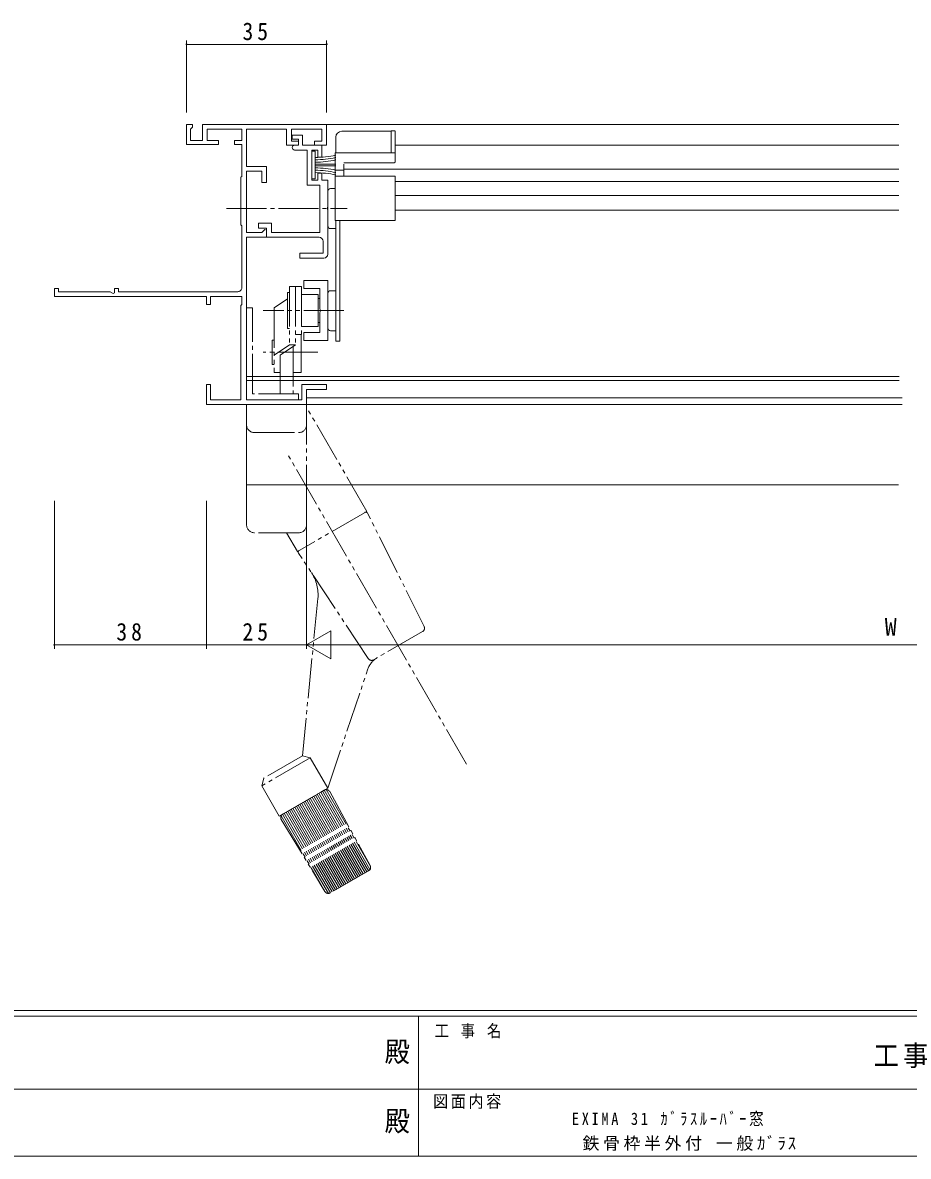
# Model space of a CAD drawing. Units: millimetres on the paper. Extents: x -397 to 397, y -282 to 282.
# Drawn here: x -107.8 to 113.4, y -282.1 to 1.1 of the extents above; entities that cross this region are included whole.
import ezdxf
from ezdxf.enums import TextEntityAlignment as Align

# ---------------------------------------------------------------- set-up
doc = ezdxf.new("R2010")
doc.units = ezdxf.units.MM
doc.linetypes.add('USER2', pattern=[13, 10, -1, 1, -1])
doc.linetypes.add('USER3', pattern=[15, 10, -1, 1, -1, 1, -1])
for name, color, linetype, lineweight in [('0-1_YKK_ZWAK', 7, 'Continuous', 18), ('0-3_YKK_11', 7, 'Continuous', 18), ('0-4_YKK_12', 2, 'Continuous', 18), ('0-6_YKK_13', 4, 'Continuous', 18), ('0-7_YKK_D', 6, 'Continuous', 18)]:
    doc.layers.add(name, color=color, linetype=linetype, lineweight=lineweight)
doc.layers.add('0-2_USER1', color=7, linetype='Continuous')
doc.styles.add('ＭＳ ゴシック', font='')
doc.styles.get('ＭＳ ゴシック').set_extended_font_data('MS Gothic')

msp = doc.modelspace()

# ---------------------------------------------------------------- linework, layer by layer
at = {"layer": '0-1_YKK_ZWAK'}
for p, q in [((376.092, -245.7), (-393.908, -245.7)), ((338.292, -247.1), (-393.908, -247.1)), ((-8.908, -247.1), (-8.908, -282.1)), ((-136.308, -265.299), (-7.508, -265.299)), ((-7.508, -265.299), (121.292, -265.299)), ((-393.908, -282.1), (338.292, -282.1))]:
    msp.add_line(p, q, dxfattribs=at)
at = {"layer": '0-3_YKK_11'}
for p, q in [((-66.88, -24.317), (-66.88, -29.317)), ((-65.38, -24.317), (-66.88, -24.317)), ((-65.88, -25.517), (-65.68, -25.317)), ((-65.68, -25.317), (-65.38, -25.017)), ((-65.38, -25.017), (-65.38, -24.317)), ((-62.88, -24.317), (-62.88, -28.317)), ((-31.88, -24.317), (-62.88, -24.317)), ((-31.88, -29.517), (-31.88, -24.317)), ((-65.88, -28.317), (-65.88, -25.517)), ((-62.88, -28.317), (-65.88, -28.317)), ((-61.68, -25.517), (-53.08, -25.517)), ((-61.68, -28.317), (-61.68, -25.517)), ((-58.88, -28.317), (-61.68, -28.317)), ((-58.88, -29.317), (-58.88, -28.317)), ((-54.88, -28.317), (-54.88, -29.317)), ((-53.08, -28.317), (-54.88, -28.317)), ((-53.08, -25.517), (-53.08, -28.317)), ((-51.88, -25.517), (-41.88, -25.517)), ((-51.88, -34.817), (-51.88, -25.517)), ((-41.88, -25.517), (-41.88, -29.517)), ((-40.68, -25.517), (-33.08, -25.517)), ((-40.68, -28.517), (-40.68, -25.517)), ((-40.48, -27.017), (-40.48, -28.017)), ((-37.88, -27.017), (-40.48, -27.017)), ((-40.48, -28.017), (-38.88, -28.017)), ((-38.88, -28.017), (-38.88, -29.517)), ((-37.88, -29.517), (-37.88, -27.017)), ((-33.08, -25.517), (-33.08, -28.517)), ((-66.88, -29.317), (-58.88, -29.317)), ((-54.88, -29.317), (-53.08, -29.317)), ((-53.08, -29.317), (-53.08, -37.317)), ((-41.88, -29.517), (-38.88, -29.517)), ((-38.88, -28.517), (-40.68, -28.517)), ((-38.88, -29.517), (-39.88, -29.517)), ((-39.88, -30.717), (-36.78, -30.717)), ((-38.88, -29.517), (-38.88, -28.517)), ((-33.08, -29.517), (-37.88, -29.517)), ((-36.78, -30.717), (-36.78, -39.517)), ((-35.58, -30.717), (-34.08, -30.717)), ((-35.58, -38.217), (-35.58, -30.717)), ((-34.88, -28.517), (-34.88, -29.517)), ((-33.08, -28.517), (-34.88, -28.517)), ((-34.88, -29.517), (-31.88, -29.517)), ((-34.08, -30.717), (-34.08, -32.467)), ((-33.08, -32.467), (-33.08, -29.517)), ((-34.08, -32.467), (-33.08, -32.467)), ((-46.88, -34.817), (-51.88, -34.817)), ((-51.88, -36.017), (-48.08, -36.017)), ((-51.88, -51.317), (-51.88, -36.017)), ((-48.08, -36.017), (-48.08, -38.817)), ((-46.88, -38.817), (-46.88, -34.817)), ((-34.08, -36.467), (-34.08, -38.217)), ((-33.08, -36.467), (-34.08, -36.467)), ((-33.08, -38.217), (-33.08, -36.467)), ((-53.08, -37.317), (-53.28, -37.517)), ((-53.28, -37.517), (-53.28, -49.417)), ((-48.08, -38.817), (-46.88, -38.817)), ((-36.78, -39.517), (-33.58, -39.517)), ((-34.08, -38.217), (-35.58, -38.217)), ((-33.58, -39.517), (-33.58, -51.317)), ((-31.58, -38.217), (-33.08, -38.217)), ((-31.58, -44.859), (-31.58, -38.217)), ((-31.7, -45.042), (-31.58, -44.859)), ((-31.7, -45.592), (-31.7, -45.042)), ((-31.58, -45.776), (-31.7, -45.592)), ((-31.58, -56.717), (-31.58, -45.776)), ((-53.28, -49.417), (-53.08, -49.617)), ((-53.08, -49.617), (-53.08, -65.117)), ((-48.88, -49.017), (-48.88, -50.217)), ((-45.68, -49.017), (-48.88, -49.017)), ((-48.88, -50.217), (-46.88, -50.217)), ((-47.317, -50.531), (-48.104, -51.317)), ((-46.88, -50.712), (-47.317, -50.531)), ((-46.88, -50.217), (-46.88, -52.517)), ((-46.88, -52.517), (-46.88, -50.712)), ((-45.68, -51.317), (-45.68, -49.017)), ((-48.104, -51.317), (-51.88, -51.317)), ((-51.88, -52.517), (-46.88, -52.517)), ((-51.88, -93.117), (-51.88, -52.517)), ((-46.88, -52.517), (-33.78, -52.517)), ((-33.58, -51.317), (-45.68, -51.317)), ((-32.78, -53.517), (-32.78, -56.517)), ((-38.58, -56.517), (-38.58, -57.717)), ((-32.78, -56.517), (-38.58, -56.517)), ((-38.58, -57.717), (-32.58, -57.717)), ((-37.58, -63.336), (-37.58, -65.336)), ((-31.58, -63.336), (-37.58, -63.336)), ((-31.58, -78.336), (-31.58, -63.336)), ((-99.88, -65.317), (-99.88, -67.317)), ((-98.88, -65.317), (-99.88, -65.317)), ((-99.88, -67.317), (-61.88, -67.317)), ((-98.88, -66.117), (-98.88, -65.317)), ((-85.953, -66.117), (-98.88, -66.117)), ((-85.18, -66.564), (-85.953, -66.117)), ((-84.88, -66.391), (-85.18, -66.564)), ((-84.88, -65.317), (-84.88, -66.391)), ((-83.88, -65.317), (-84.88, -65.317)), ((-83.88, -66.117), (-83.88, -65.317)), ((-54.08, -66.117), (-83.88, -66.117)), ((-61.88, -67.317), (-61.88, -69.317)), ((-60.88, -67.317), (-53.08, -67.317)), ((-60.88, -69.317), (-60.88, -67.317)), ((-53.08, -67.317), (-53.08, -69.317)), ((-37.58, -65.336), (-33.58, -65.336)), ((-33.58, -65.336), (-33.58, -70.378)), ((-61.88, -69.317), (-60.88, -69.317)), ((-53.08, -69.317), (-53.28, -69.517)), ((-53.28, -69.517), (-53.28, -93.117)), ((-33.58, -70.378), (-33.46, -70.561)), ((-33.46, -70.561), (-33.46, -71.111)), ((-33.46, -71.111), (-33.58, -71.294)), ((-33.58, -71.294), (-33.58, -76.336)), ((-37.58, -76.336), (-37.58, -78.336)), ((-33.58, -76.336), (-37.58, -76.336)), ((-37.58, -78.336), (-31.58, -78.336)), ((-61.88, -89.317), (-61.88, -94.317)), ((-60.88, -89.317), (-61.88, -89.317)), ((-60.88, -93.117), (-60.88, -89.317)), ((-38.08, -89.317), (-38.08, -93.117)), ((-31.88, -89.317), (-38.08, -89.317)), ((-36.88, -90.517), (-31.88, -90.517)), ((-36.88, -94.317), (-36.88, -90.517)), ((-31.88, -90.517), (-31.88, -89.317)), ((-53.28, -93.117), (-60.88, -93.117)), ((-38.08, -93.117), (-51.88, -93.117)), ((-61.88, -94.317), (-36.88, -94.317))]:
    msp.add_line(p, q, dxfattribs=at)
for centre, radius, start, end in [((-39.88, -30.117), 0.6, 90.00145, 269.99998), ((-33.78, -53.517), 1, 0.00001, 89.99999), ((-32.58, -56.717), 1, 270.00001, 359.99999), ((-54.08, -65.117), 1, 269.99826, 0.00002)]:
    msp.add_arc(centre, radius, start, end, dxfattribs=at)
at = {"layer": '0-4_YKK_12'}
for p, q in [((-32.17, -24.317), (111.054, -24.317)), ((111.054, -29.517), (-14.78, -29.517)), ((111.054, -35.537), (-27.58, -35.537)), ((111.054, -38.557), (-14.78, -38.557)), ((111.054, -42.057), (-14.78, -42.057)), ((111.054, -45.747), (-14.78, -45.747)), ((-43.48, -87.317), (-51.88, -87.317)), ((111.12, -87.317), (-46.783, -87.317)), ((-51.88, -88.317), (-43.48, -88.317)), ((-46.783, -88.317), (111.12, -88.317)), ((-36.88, -92.617), (111.888, -92.617)), ((-51.88, -94.317), (-51.88, -114.317)), ((-36.88, -94.317), (111.888, -94.317)), ((-51.88, -114.317), (57.12, -114.317)), ((-51.88, -114.317), (110.975, -114.317))]:
    msp.add_line(p, q, dxfattribs=at)
at = {"layer": '0-6_YKK_13'}
for p, q in [((-29.58, -27.528), (-29.58, -31.451)), ((-15.78, -26.028), (-28.08, -26.028)), ((-15.78, -26.028), (-15.78, -25.947)), ((-14.78, -25.947), (-15.78, -25.947)), ((-15.78, -26.028), (-15.78, -31.451)), ((-14.78, -26.028), (-14.78, -33.731)), ((-34.73, -31.017), (-35.58, -31.017)), ((-35.58, -31.017), (-35.58, -37.917)), ((-34.73, -31.017), (-34.73, -37.917)), ((-34.73, -37.917), (-34.73, -31.017)), ((-14.78, -31.451), (-29.78, -31.451)), ((-29.78, -48.327), (-29.78, -31.451)), ((-14.986, -33.937), (-27.58, -33.937)), ((-14.78, -33.731), (-14.986, -33.937)), ((-29.58, -34.267), (-34.73, -34.267)), ((-29.58, -34.667), (-34.73, -34.667)), ((-27.58, -35.725), (-29.78, -35.725)), ((-27.58, -34.231), (-27.58, -37.217)), ((-34.73, -37.917), (-35.58, -37.917)), ((-14.78, -37.217), (-29.78, -37.217)), ((-14.78, -37.217), (-14.78, -48.327)), ((-31.58, -41.042), (-31.58, -49.642)), ((-30.88, -40.342), (-29.78, -40.342)), ((-30.88, -50.342), (-29.58, -50.342)), ((-14.78, -48.327), (-29.78, -48.327)), ((-29.58, -48.327), (-29.58, -78.466)), ((-28.58, -78.466), (-28.58, -48.327)), ((-31.58, -66.566), (-31.58, -75.166)), ((-30.88, -65.866), (-29.58, -65.866)), ((-30.88, -75.866), (-29.58, -75.866)), ((-29.58, -78.466), (-28.58, -78.466))]:
    msp.add_line(p, q, dxfattribs=at)
at = {"layer": '0-6_YKK_13', "linetype": 'USER2'}
for p, q in [((-56.88, -45.342), (-26.78, -45.342)), ((-51.88, -70.117), (-51.88, -93.117)), ((-50.38, -70.117), (-51.88, -70.117)), ((-50.38, -91.617), (-50.38, -70.117)), ((-51.88, -93.117), (-38.88, -93.117)), ((-38.88, -91.617), (-50.38, -91.617)), ((-38.88, -93.117), (-38.88, -91.617))]:
    msp.add_line(p, q, dxfattribs=at)
at = {"layer": '0-6_YKK_13', "linetype": 'USER3'}
for p, q in [((-38.18, -64.834), (-41.18, -64.834)), ((-41.18, -64.834), (-41.18, -79.347)), ((-39.68, -64.834), (-39.68, -79.347)), ((-38.18, -64.834), (-38.18, -76.834)), ((-41.18, -66.334), (-41.68, -66.334)), ((-41.68, -66.334), (-41.68, -75.334)), ((-33.98, -66.834), (-38.18, -66.834)), ((-33.98, -66.834), (-33.98, -74.834)), ((-33.58, -67.834), (-33.98, -67.834)), ((-27.544, -70.834), (-47.747, -70.834)), ((-41.18, -75.334), (-41.68, -75.334)), ((-33.98, -74.834), (-38.18, -74.834)), ((-33.58, -73.834), (-33.98, -73.834)), ((-44.98, -78.253), (-45.48, -78.253)), ((-45.48, -78.253), (-45.48, -84.253)), ((-38.18, -76.834), (-39.68, -76.834)), ((-38.28, -86.253), (-38.28, -76.834)), ((-34.046, -81.253), (-47.747, -81.253)), ((-39.68, -79.347), (-43.48, -81.952)), ((-43.48, -81.952), (-43.48, -91.617)), ((-40.28, -79.759), (-40.28, -91.617)), ((-44.98, -84.253), (-45.48, -84.253)), ((-43.48, -86.253), (-44.98, -86.253)), ((-38.28, -86.253), (-40.28, -86.253)), ((-51.88, -94.317), (-36.88, -94.317)), ((-51.88, -124.317), (-51.88, -94.317)), ((-36.88, -94.317), (-36.88, -124.317)), ((-21.869, -120.976), (-36.88, -94.977)), ((-49.88, -101.317), (-38.88, -101.317)), ((3.056, -184.147), (-41.628, -106.753)), ((-21.869, -120.976), (-39.19, -130.976)), ((-7.522, -149.713), (-21.632, -121.451)), ((-38.88, -126.317), (-49.88, -126.317)), ((-39.19, -130.976), (-41.88, -126.317)), ((-21.477, -157.77), (-38.897, -131.419)), ((-34.067, -142.787), (-37.939, -182.042)), ((-7.917, -151.025), (-19.324, -157.611)), ((-31.608, -190.107), (-21.561, -160.342)), ((-35.958, -182.573), (-48.083, -189.573)), ((-37.939, -182.042), (-47.552, -187.592)), ((-35.958, -182.573), (-37.939, -182.042)), ((-35.958, -182.573), (-31.608, -190.107)), ((-48.083, -189.573), (-47.552, -187.592)), ((-42.848, -196.596), (-32.493, -190.618)), ((-35.525, -192.368), (-24.025, -212.287)), ((-35.092, -192.118), (-23.592, -212.037)), ((-34.659, -191.868), (-23.159, -211.787)), ((-34.226, -191.618), (-22.726, -211.537)), ((-33.793, -191.368), (-22.293, -211.287)), ((-33.36, -191.118), (-21.86, -211.037)), ((-32.926, -190.868), (-21.426, -210.787)), ((-32.493, -190.618), (-21.049, -210.441)), ((-31.993, -190.484), (-20.915, -209.673)), ((-31.117, -191.003), (-21.012, -209.418)), ((-40.721, -195.368), (-29.221, -215.287)), ((-40.288, -195.118), (-28.788, -215.037)), ((-39.855, -194.868), (-28.355, -214.787)), ((-39.422, -194.618), (-27.922, -214.537)), ((-38.989, -194.368), (-27.489, -214.287)), ((-38.556, -194.118), (-27.056, -214.037)), ((-38.123, -193.868), (-26.623, -213.787)), ((-37.69, -193.618), (-26.19, -213.537)), ((-37.257, -193.368), (-25.757, -213.287)), ((-36.824, -193.118), (-25.324, -213.037)), ((-36.391, -192.868), (-24.891, -212.787)), ((-35.958, -192.618), (-24.458, -212.537)), ((-43.238, -197.008), (-32.324, -215.911)), ((-43.203, -197.981), (-32.307, -215.939)), ((-42.885, -196.619), (-31.453, -216.421)), ((-42.453, -196.368), (-30.953, -216.287)), ((-42.02, -196.118), (-30.52, -216.037)), ((-41.587, -195.868), (-30.087, -215.787)), ((-41.154, -195.618), (-29.654, -215.537)), ((-21.389, -210.765), (-30.952, -216.287))]:
    msp.add_line(p, q, dxfattribs=at)
for points in [[(-41.68, -67.872), (-44.98, -70.134), (-44.98, -86.253)], [(-39.68, -79.347), (-41.18, -79.347), (-44.98, -81.952)], [(-48.083, -189.573), (-43.733, -197.107), (-31.608, -190.107)]]:
    msp.add_lwpolyline(points, dxfattribs=at)
at = {"layer": '0-6_YKK_13'}
for centre, radius, start, end in [((-28.08, -27.528), 1.5, 90, 180), ((-35.155, -4.567), 28, 270.8697, 281.48475), ((-35.155, -5.167), 28, 270.8697, 281.48475), ((-35.155, -5.767), 28, 270.8697, 281.48475), ((-35.155, -63.167), 28, 78.51525, 89.1303), ((-35.155, -63.767), 28, 78.51525, 89.1303), ((-35.155, -64.367), 28, 78.51525, 89.1303), ((-30.88, -41.042), 0.7, 90, 180), ((-30.88, -49.642), 0.7, 180, 270), ((-30.88, -66.566), 0.7, 90, 180), ((-30.88, -75.166), 0.7, 180, 270)]:
    msp.add_arc(centre, radius, start, end, dxfattribs=at)
at = {"layer": '0-6_YKK_13', "linetype": 'USER3'}
for centre, radius, start, end in [((-49.88, -99.317), 2, 180, 270), ((-38.88, -99.317), 2, 270, 0), ((-22.079, -121.675), 0.5, 26.53177, 120), ((-49.88, -124.317), 2, 180, 270), ((-38.88, -124.317), 2, 270, 0), ((-38.48, -131.143), 0.5, 120, 213.46823), ((-44.018, -141.805), 10, 354.36624, 33.46823), ((-8.417, -150.159), 1, 300, 26.53177), ((-8.417, -150.159), 1, 300, 26.53177), ((-16.824, -161.942), 5, 120, 161.34778), ((-20.643, -157.218), 1, 213.46823, 300), ((-31.993, -191.484), 1, 28.75464, 120), ((-42.348, -197.462), 1, 120, 211.24536), ((-21.889, -209.899), 1, 300, 28.75464), ((-31.452, -215.421), 1, 211.24536, 300)]:
    msp.add_arc(centre, radius, start, end, dxfattribs=at)
at = {"layer": '0-7_YKK_D'}
for p, q in [((-66.88, -21.317), (-66.88, -3.318)), ((-31.88, -4.317), (-66.88, -4.318)), ((-31.88, -21.317), (-31.88, -3.317)), ((-99.88, -118.317), (-99.88, -155.317)), ((-61.88, -118.317), (-61.88, -155.317)), ((-36.88, -118.317), (-36.88, -155.317)), ((-61.88, -125.317), (-61.88, -155.317)), ((-36.88, -154.317), (-30.818, -150.817)), ((-30.818, -157.817), (-30.818, -150.817)), ((-61.88, -154.317), (-99.88, -154.317)), ((-61.88, -154.317), (-36.88, -154.317)), ((-36.88, -154.317), (-24.755, -154.317)), ((-36.88, -154.317), (-30.818, -157.817)), ((-29.88, -154.317), (256.12, -154.317))]:
    msp.add_line(p, q, dxfattribs=at)
for centre, start, end in [((-66.88, -4.318), 0.00021, 180.00021), ((-66.88, -4.318), 180.00021, 0.00021), ((-31.88, -4.317), 0.00021, 180.00021), ((-31.88, -4.317), 180.00021, 0.00021), ((-99.88, -154.317), 0, 180), ((-99.88, -154.317), 180, 0), ((-61.88, -154.317), 0, 180), ((-61.88, -154.317), 0, 180), ((-61.88, -154.317), 180, 0), ((-61.88, -154.317), 180, 0)]:
    msp.add_arc(centre, 0.106, start, end, dxfattribs=at)

# ---------------------------------------------------------------- texts
at = {"layer": '0-1_YKK_ZWAK', "style": 'ＭＳ ゴシック', "width": 0.9}
for p in [(-17.39, -260.056), (-17.39, -277.378)]:
    msp.add_text('殿', height=5.132, dxfattribs=at).set_placement(p, align=Align.BOTTOM_LEFT)
at = {"layer": '0-1_YKK_ZWAK', "attachment_point": 7, "style": 'ＭＳ ゴシック'}
for s, insert, char_height in [('\\T1.22;\\W0.85;工\\~事\\~名', (-4.896, -252.633), 3.079), ('\\T1.17;\\W0.9;工事', (104.723, -260.056), 5.132), ('\\T1.17;\\W0.9;図面内容', (-5.291, -270.248), 3.079)]:
    msp.add_mtext(s, dxfattribs=dict(at, insert=insert, char_height=char_height))
at = {"layer": '0-2_USER1', "char_height": 3.079, "attachment_point": 7, "style": 'ＭＳ ゴシック'}
for s, insert in [('\\T1.38;\\W0.85;EXIMA\\~31\\~ｶﾞﾗｽﾙｰﾊﾞｰ窓', (29.389, -274.549)), ('\\T1.22;鉄骨枠半外付\\~一般ｶﾞﾗｽ', (32.049, -280.725))]:
    msp.add_mtext(s, dxfattribs=dict(at, insert=insert))
at = {"layer": '0-7_YKK_D', "color": 7, "style": 'ＭＳ ゴシック'}
msp.add_text('W', height=4.399, dxfattribs=at).set_placement((107.52, -153.317), align=Align.BOTTOM_LEFT)
at = {"layer": '0-7_YKK_D', "color": 7, "char_height": 4.399, "attachment_point": 7, "style": 'ＭＳ ゴシック'}
for s, insert in [('\\T1.37;\\W0.9;35', (-52.9, -3.318)), ('\\T1.37;\\W0.9;38', (-84.4, -153.317)), ('\\T1.37;\\W0.9;25', (-52.9, -153.317))]:
    msp.add_mtext(s, dxfattribs=dict(at, insert=insert))

doc.saveas('drawing.dxf')
